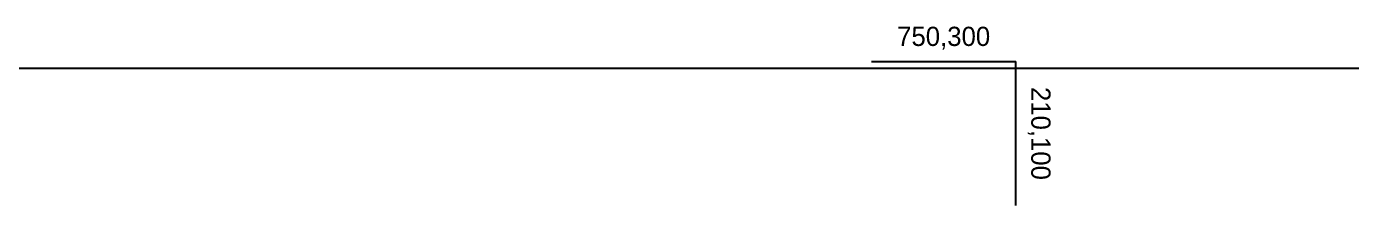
# Model space of a CAD drawing. Extents: x 208781 to 210549, y 749110 to 750610.
# Drawn here: x 209843.1 to 210187.2, y 750262.5 to 750309.1 of the extents above; entities that cross this region are included whole.
import ezdxf
from ezdxf.enums import TextEntityAlignment as Align

# ---------------------------------------------------------------- set-up
doc = ezdxf.new("R2010")
doc.units = 0
doc.layers.add('-misgeret_ezer', color=5, linetype='Continuous', plot=False)
doc.layers.add('TR_GILYON', color=7, linetype='Continuous')
doc.styles.add('TRHEBTXT', font='HEBTXT.SHX')

msp = doc.modelspace()

# ---------------------------------------------------------------- linework, layer by layer
at = {"layer": '-misgeret_ezer'}
msp.add_line((208781.2, 750298.24), (210531.2, 750298.24), dxfattribs=at)
at = {"layer": 'TR_GILYON'}
for p in [(210062.5, 750300), (210100, 750262.5)]:
    msp.add_line(p, (210100, 750300), dxfattribs=at)

# ---------------------------------------------------------------- texts
at = {"layer": 'TR_GILYON', "style": 'TRHEBTXT'}
msp.add_text('750,300', height=5, dxfattribs=at).set_placement((210081.25, 750302.5), align=Align.BOTTOM_CENTER)
msp.add_text('210,100', height=5, rotation=270, dxfattribs=at).set_placement((210102.5, 750281.25), align=Align.BOTTOM_CENTER)

doc.saveas('drawing.dxf')
